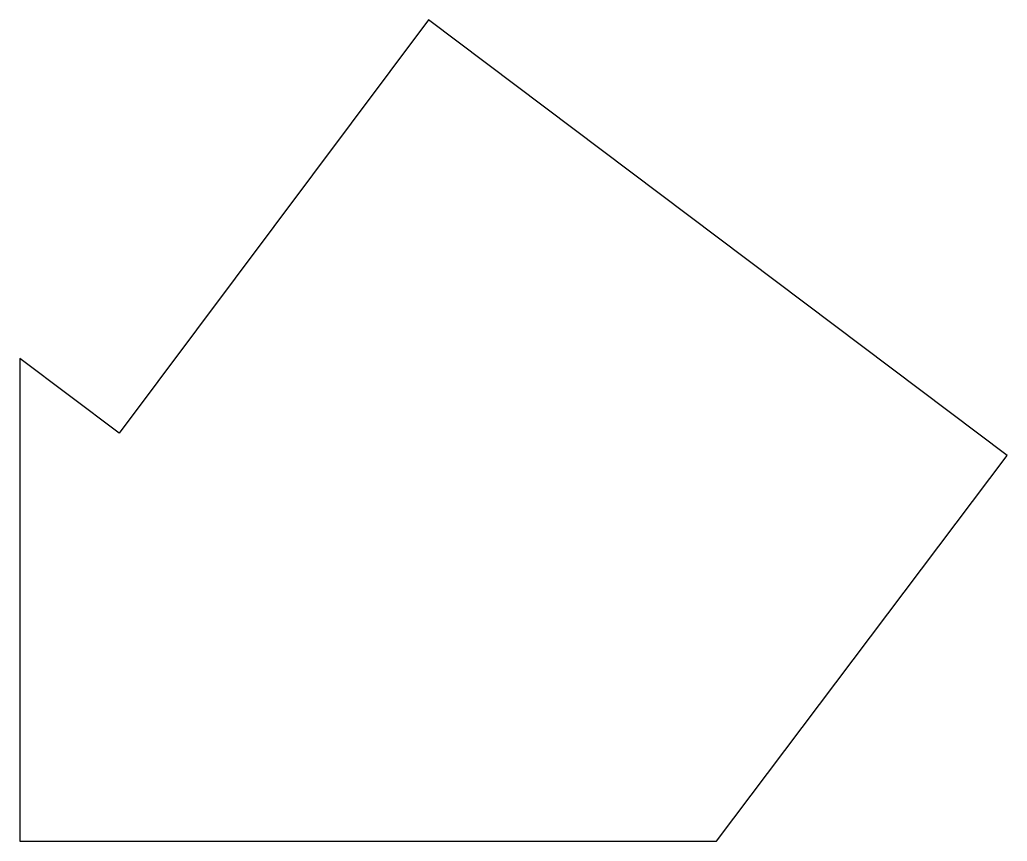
# Model space of a CAD drawing. Extents: x 8004 to 8289, y -12591 to -12355.
import ezdxf

# ---------------------------------------------------------------- set-up
doc = ezdxf.new("R2010")
doc.units = 0
doc.layers.get('0').update_dxf_attribs({"linetype": 'CONTINUOUS'})

msp = doc.modelspace()

# ---------------------------------------------------------------- linework, layer by layer
at = {"linetype": 'CONTINUOUS'}
for p, q in [((8121.85, -12354.52), (8032.54, -12473.78)), ((8288.8, -12480.16), (8121.85, -12354.52)), ((8003.86, -12452.2), (8003.86, -12591.44)), ((8032.54, -12473.78), (8003.86, -12452.2)), ((8204.88, -12591.44), (8288.8, -12480.16)), ((8003.86, -12591.44), (8204.88, -12591.44))]:
    msp.add_line(p, q, dxfattribs=at)

doc.saveas('drawing.dxf')
